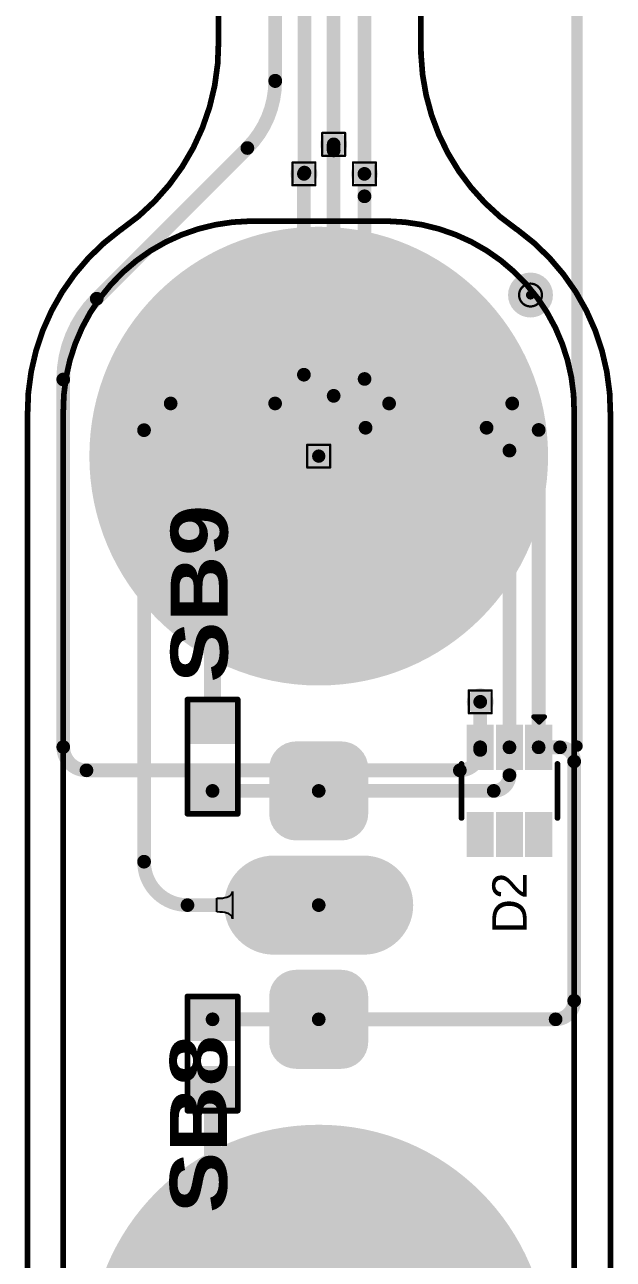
# Model space of a CAD drawing. Header units: inches. Extents: x -17 to 349, y -40 to 215.
# Drawn here: x 196.11 to 209.2, y 5.71 to 33.17 of the extents above; entities that cross this region are included whole.
import ezdxf

# ---------------------------------------------------------------- set-up
doc = ezdxf.new("R2010")
doc.units = ezdxf.units.IN
for name, color, linetype in [('Board Outline', 216, 'Continuous'), ('Bottom Layer', 5, 'Continuous'), ('Bottom Overlay', 54, 'Continuous'), ('Bottom Paste', 16, 'Continuous'), ('Bottom Solder', 6, 'Continuous'), ('Dimension', 6, 'Continuous'), ('Drill Drawing', 1, 'Continuous'), ('Pad Holes', 156, 'Continuous'), ('Top Layer', 1, 'Continuous'), ('Top Overlay', 2, 'Continuous'), ('Top Paste', 8, 'Continuous'), ('Top Solder', 216, 'Continuous'), ('Via Holes', 16, 'Continuous')]:
    doc.layers.add(name, color=color, linetype=linetype)
doc.styles.add('Arial', font='', dxfattribs={"height": 0.2})
doc.styles.add('Arial Black_Bold', font='', dxfattribs={"height": 0.2})
doc.styles.get('Arial').set_extended_font_data('Arial')
doc.styles.get('Arial Black_Bold').set_extended_font_data('Arial Black', bold=True)

# ---------------------------------------------------------------- blocks, each defined once
blk = doc.blocks.new('S______B______17')
at = {"layer": 'Top Layer'}
for points in [[(-1.143, -0.4445), (-1.143, 0.4445), (-0.381, 0.4445), (-0.381, -0.4445)], [(0.381, -0.4445), (0.381, 0.4445), (1.143, 0.4445), (1.143, -0.4445)]]:
    blk.add_hatch(color=1, dxfattribs=at).paths.add_polyline_path(points)
at = {"layer": 'Top Paste'}
for points in [[(-1.143, -0.4445), (-1.143, 0.4445), (-0.381, 0.4445), (-0.381, -0.4445)], [(0.381, -0.4445), (0.381, 0.4445), (1.143, 0.4445), (1.143, -0.4445)]]:
    blk.add_hatch(color=8, dxfattribs=at).paths.add_polyline_path(points)
at = {"layer": 'Top Solder'}
for points in [[(-1.2446, -0.5461), (-1.2446, 0.5461), (-0.2794, 0.5461), (-0.2794, -0.5461)], [(0.2794, -0.5461), (0.2794, 0.5461), (1.2446, 0.5461), (1.2446, -0.5461)]]:
    blk.add_hatch(color=216, dxfattribs=at).paths.add_polyline_path(points)
at = {"layer": 'Top Overlay'}
for points in [[(-1.27, -0.5588, 0.127, 0.127, 0), (-1.27, 0.5588, 0.127, 0.127, 0)], [(1.27, 0.5588, 0.127, 0.127, 0), (-1.27, 0.5588, 0.127, 0.127, 0)], [(1.27, -0.5588, 0.127, 0.127, 0), (1.27, 0.5588, 0.127, 0.127, 0)], [(1.27, -0.5588, 0.127, 0.127, 0), (-1.27, -0.5588, 0.127, 0.127, 0)]]:
    blk.add_lwpolyline(points, format="xyseb", dxfattribs=at)
for points in [[(-1.30175, 0.5588, 0.0635, 0.0635, 1), (-1.23825, 0.5588, 0.0635, 0.0635, 1)], [(-1.30175, 0.5588, 0.0635, 0.0635, 1), (-1.23825, 0.5588, 0.0635, 0.0635, 1)], [(1.23825, 0.5588, 0.0635, 0.0635, 1), (1.30175, 0.5588, 0.0635, 0.0635, 1)], [(1.23825, 0.5588, 0.0635, 0.0635, 1), (1.30175, 0.5588, 0.0635, 0.0635, 1)], [(-1.30175, -0.5588, 0.0635, 0.0635, 1), (-1.23825, -0.5588, 0.0635, 0.0635, 1)], [(-1.30175, -0.5588, 0.0635, 0.0635, 1), (-1.23825, -0.5588, 0.0635, 0.0635, 1)], [(1.23825, -0.5588, 0.0635, 0.0635, 1), (1.30175, -0.5588, 0.0635, 0.0635, 1)], [(1.23825, -0.5588, 0.0635, 0.0635, 1), (1.30175, -0.5588, 0.0635, 0.0635, 1)]]:
    blk.add_lwpolyline(points, format="xyseb", close=True, dxfattribs=at)
blk = doc.blocks.new('S______B______18')
at = {"layer": 'Top Layer'}
for points in [[(-1.143, -0.4445), (-1.143, 0.4445), (-0.381, 0.4445), (-0.381, -0.4445)], [(0.381, -0.4445), (0.381, 0.4445), (1.143, 0.4445), (1.143, -0.4445)]]:
    blk.add_hatch(color=1, dxfattribs=at).paths.add_polyline_path(points)
at = {"layer": 'Top Paste'}
for points in [[(-1.143, -0.4445), (-1.143, 0.4445), (-0.381, 0.4445), (-0.381, -0.4445)], [(0.381, -0.4445), (0.381, 0.4445), (1.143, 0.4445), (1.143, -0.4445)]]:
    blk.add_hatch(color=8, dxfattribs=at).paths.add_polyline_path(points)
at = {"layer": 'Top Solder'}
for points in [[(-1.2446, -0.5461), (-1.2446, 0.5461), (-0.2794, 0.5461), (-0.2794, -0.5461)], [(0.2794, -0.5461), (0.2794, 0.5461), (1.2446, 0.5461), (1.2446, -0.5461)]]:
    blk.add_hatch(color=216, dxfattribs=at).paths.add_polyline_path(points)
at = {"layer": 'Top Overlay'}
for points in [[(-1.27, 0.5588, 0.127, 0.127, 0), (-1.27, -0.5588, 0.127, 0.127, 0)], [(-1.27, 0.5588, 0.127, 0.127, 0), (1.27, 0.5588, 0.127, 0.127, 0)], [(1.27, 0.5588, 0.127, 0.127, 0), (1.27, -0.5588, 0.127, 0.127, 0)], [(-1.27, -0.5588, 0.127, 0.127, 0), (1.27, -0.5588, 0.127, 0.127, 0)]]:
    blk.add_lwpolyline(points, format="xyseb", dxfattribs=at)
for points in [[(-1.30175, 0.5588, 0.0635, 0.0635, 1), (-1.23825, 0.5588, 0.0635, 0.0635, 1)], [(-1.30175, 0.5588, 0.0635, 0.0635, 1), (-1.23825, 0.5588, 0.0635, 0.0635, 1)], [(1.23825, 0.5588, 0.0635, 0.0635, 1), (1.30175, 0.5588, 0.0635, 0.0635, 1)], [(1.23825, 0.5588, 0.0635, 0.0635, 1), (1.30175, 0.5588, 0.0635, 0.0635, 1)], [(-1.30175, -0.5588, 0.0635, 0.0635, 1), (-1.23825, -0.5588, 0.0635, 0.0635, 1)], [(-1.30175, -0.5588, 0.0635, 0.0635, 1), (-1.23825, -0.5588, 0.0635, 0.0635, 1)], [(1.23825, -0.5588, 0.0635, 0.0635, 1), (1.30175, -0.5588, 0.0635, 0.0635, 1)], [(1.23825, -0.5588, 0.0635, 0.0635, 1), (1.30175, -0.5588, 0.0635, 0.0635, 1)]]:
    blk.add_lwpolyline(points, format="xyseb", close=True, dxfattribs=at)
blk = doc.blocks.new('SOT_363_30')
at = {"layer": 'Top Layer'}
for points in [[(-0.57, 0.85), (-0.57, 0.45), (-1.37, 0.45), (-1.37, 0.85)], [(1.37, 0.85), (1.37, 0.45), (0.57, 0.45), (0.57, 0.85)], [(-0.57, 0.2), (-0.57, -0.2), (-1.37, -0.2), (-1.37, 0.2)], [(1.37, 0.2), (1.37, -0.2), (0.57, -0.2), (0.57, 0.2)], [(-0.57, -0.45), (-0.57, -0.85), (-1.37, -0.85), (-1.37, -0.45)], [(1.37, -0.45), (1.37, -0.85), (0.57, -0.85), (0.57, -0.45)]]:
    blk.add_hatch(color=1, dxfattribs=at).paths.add_polyline_path(points)
at = {"layer": 'Top Paste'}
for points in [[(-0.57, 0.85), (-0.57, 0.45), (-1.37, 0.45), (-1.37, 0.85)], [(1.37, 0.85), (1.37, 0.45), (0.57, 0.45), (0.57, 0.85)], [(-0.57, 0.2), (-0.57, -0.2), (-1.37, -0.2), (-1.37, 0.2)], [(1.37, 0.2), (1.37, -0.2), (0.57, -0.2), (0.57, 0.2)], [(-0.57, -0.45), (-0.57, -0.85), (-1.37, -0.85), (-1.37, -0.45)], [(1.37, -0.45), (1.37, -0.85), (0.57, -0.85), (0.57, -0.45)]]:
    blk.add_hatch(color=8, dxfattribs=at).paths.add_polyline_path(points)
at = {"layer": 'Top Solder'}
for points in [[(-0.468, 0.952), (-0.468, 0.348), (-1.472, 0.348), (-1.472, 0.952)], [(1.472, 0.952), (1.472, 0.348), (0.468, 0.348), (0.468, 0.952)], [(-0.468, 0.302), (-0.468, -0.302), (-1.472, -0.302), (-1.472, 0.302)], [(1.472, 0.302), (1.472, -0.302), (0.468, -0.302), (0.468, 0.302)], [(-0.468, -0.348), (-0.468, -0.952), (-1.472, -0.952), (-1.472, -0.348)], [(1.472, -0.348), (1.472, -0.952), (0.468, -0.952), (0.468, -0.348)]]:
    blk.add_hatch(color=216, dxfattribs=at).paths.add_polyline_path(points)
at = {"layer": 'Top Overlay'}
for points in [[(0.6, 1.067, 0.127, 0.127, 0), (-0.6, 1.067, 0.127, 0.127, 0)], [(-1.524, 0.66, 0.1, 0.1, 0), (-1.651, 0.787, 0.1, 0.1, 0)], [(-1.651, 0.533, 0.1, 0.1, 0), (-1.651, 0.787, 0.1, 0.1, 0)], [(-1.651, 0.533, 0.1, 0.1, 0), (-1.524, 0.66, 0.1, 0.1, 0)], [(-0.6, -1.067, 0.127, 0.127, 0), (0.6, -1.067, 0.127, 0.127, 0)]]:
    blk.add_lwpolyline(points, format="xyseb", dxfattribs=at)
for points in [[(-0.632, 1.067, 0.0635, 0.0635, 1), (-0.568, 1.067, 0.0635, 0.0635, 1)], [(0.568, 1.067, 0.0635, 0.0635, 1), (0.632, 1.067, 0.0635, 0.0635, 1)], [(-1.676, 0.787, 0.05, 0.05, 1), (-1.626, 0.787, 0.05, 0.05, 1)], [(-1.676, 0.787, 0.05, 0.05, 1), (-1.626, 0.787, 0.05, 0.05, 1)], [(-1.676, 0.533, 0.05, 0.05, 1), (-1.626, 0.533, 0.05, 0.05, 1)], [(-1.676, 0.533, 0.05, 0.05, 1), (-1.626, 0.533, 0.05, 0.05, 1)], [(-1.549, 0.66, 0.05, 0.05, 1), (-1.499, 0.66, 0.05, 0.05, 1)], [(-1.549, 0.66, 0.05, 0.05, 1), (-1.499, 0.66, 0.05, 0.05, 1)], [(-0.632, -1.067, 0.0635, 0.0635, 1), (-0.568, -1.067, 0.0635, 0.0635, 1)], [(0.568, -1.067, 0.0635, 0.0635, 1), (0.632, -1.067, 0.0635, 0.0635, 1)]]:
    blk.add_lwpolyline(points, format="xyseb", close=True, dxfattribs=at)
blk = doc.blocks.new('EMG_2_PAD_B_45')
at = {"layer": 'Bottom Layer'}
h = blk.add_hatch(color=5, dxfattribs=at)
edge = h.paths.add_edge_path()
edge.add_arc((0, 9.987), 5, 0, 360)
h = blk.add_hatch(color=5, dxfattribs=at)
edge = h.paths.add_edge_path()
edge.add_arc((0, -9.987), 5, 0, 360)
at = {"layer": 'Bottom Paste'}
h = blk.add_hatch(color=16, dxfattribs=at)
edge = h.paths.add_edge_path()
edge.add_arc((0, 9.987), 5, 0, 360)
h = blk.add_hatch(color=16, dxfattribs=at)
edge = h.paths.add_edge_path()
edge.add_arc((0, -9.987), 5, 0, 360)
at = {"layer": 'Bottom Solder'}
h = blk.add_hatch(color=6, dxfattribs=at)
edge = h.paths.add_edge_path()
edge.add_arc((0, 9.987), 5.102, 0, 360)
h = blk.add_hatch(color=6, dxfattribs=at)
edge = h.paths.add_edge_path()
edge.add_arc((0, -9.987), 5.102, 0, 360)
at = {"layer": 'Bottom Overlay'}
for points in [[(-5.683, 10.966, 0.127, 0.127, -0.414214), (-1.531, 15.213, 0.127, 0.127, 0)], [(-1.531, 15.213, 0.127, 0.127, 0), (1.531, 15.213, 0.127, 0.127, 0)], [(1.531, 15.213, 0.127, 0.127, -0.414214), (5.683, 10.966, 0.127, 0.127, 0)], [(-5.683, -10.966, 0.127, 0.127, 0), (-5.683, 10.966, 0.127, 0.127, 0)], [(5.683, -10.966, 0.127, 0.127, 0), (5.683, 10.966, 0.127, 0.127, 0)]]:
    blk.add_lwpolyline(points, format="xyseb", dxfattribs=at)
for points in [[(-1.562, 15.213, 0.0635, 0.0635, 1), (-1.499, 15.213, 0.0635, 0.0635, 1)], [(-1.562, 15.213, 0.0635, 0.0635, 1), (-1.499, 15.213, 0.0635, 0.0635, 1)], [(1.499, 15.213, 0.0635, 0.0635, 1), (1.562, 15.213, 0.0635, 0.0635, 1)], [(1.499, 15.213, 0.0635, 0.0635, 1), (1.562, 15.213, 0.0635, 0.0635, 1)], [(-5.715, 10.966, 0.0635, 0.0635, 1), (-5.652, 10.966, 0.0635, 0.0635, 1)], [(-5.715, 10.966, 0.0635, 0.0635, 1), (-5.652, 10.966, 0.0635, 0.0635, 1)], [(5.651, 10.966, 0.0635, 0.0635, 1), (5.715, 10.966, 0.0635, 0.0635, 1)], [(5.651, 10.966, 0.0635, 0.0635, 1), (5.715, 10.966, 0.0635, 0.0635, 1)]]:
    blk.add_lwpolyline(points, format="xyseb", close=True, dxfattribs=at)
blk = doc.blocks.new('T____P____SMD_3_P____56')
at = {"layer": 'Top Layer'}
h = blk.add_hatch(color=1, dxfattribs=at)
edge = h.paths.add_edge_path()
edge.add_arc((-0.5, 3.04), 0.5, 90, 180)
edge.add_line((-1, 3.04), (-1, 2.04))
edge.add_arc((-0.5, 2.04), 0.5, 180, 270)
edge.add_line((-0.5, 1.54), (0.5, 1.54))
edge.add_arc((0.5, 2.04), 0.5, 270, 360)
edge.add_line((1, 2.04), (1, 3.04))
edge.add_arc((0.5, 3.04), 0.5, 0, 90)
edge.add_line((0.5, 3.54), (-0.5, 3.54))
h = blk.add_hatch(color=1, dxfattribs=at)
edge = h.paths.add_edge_path()
edge.add_arc((-1, 0), 1, 90, 270)
edge.add_line((-1, -1), (1, -1))
edge.add_arc((1, 0), 1, 270, 450)
edge.add_line((1, 1), (-1, 1))
h = blk.add_hatch(color=1, dxfattribs=at)
edge = h.paths.add_edge_path()
edge.add_arc((-0.5, -2.04), 0.5, 90, 180)
edge.add_line((-1, -2.04), (-1, -3.04))
edge.add_arc((-0.5, -3.04), 0.5, 180, 270)
edge.add_line((-0.5, -3.54), (0.5, -3.54))
edge.add_arc((0.5, -3.04), 0.5, 270, 360)
edge.add_line((1, -3.04), (1, -2.04))
edge.add_arc((0.5, -2.04), 0.5, 0, 90)
edge.add_line((0.5, -1.54), (-0.5, -1.54))
at = {"layer": 'Top Paste'}
h = blk.add_hatch(color=8, dxfattribs=at)
edge = h.paths.add_edge_path()
edge.add_arc((-0.5, 3.04), 0.5, 90, 180)
edge.add_line((-1, 3.04), (-1, 2.04))
edge.add_arc((-0.5, 2.04), 0.5, 180, 270)
edge.add_line((-0.5, 1.54), (0.5, 1.54))
edge.add_arc((0.5, 2.04), 0.5, 270, 360)
edge.add_line((1, 2.04), (1, 3.04))
edge.add_arc((0.5, 3.04), 0.5, 0, 90)
edge.add_line((0.5, 3.54), (-0.5, 3.54))
h = blk.add_hatch(color=8, dxfattribs=at)
edge = h.paths.add_edge_path()
edge.add_arc((-1, 0), 1, 90, 270)
edge.add_line((-1, -1), (1, -1))
edge.add_arc((1, 0), 1, 270, 450)
edge.add_line((1, 1), (-1, 1))
h = blk.add_hatch(color=8, dxfattribs=at)
edge = h.paths.add_edge_path()
edge.add_arc((-0.5, -2.04), 0.5, 90, 180)
edge.add_line((-1, -2.04), (-1, -3.04))
edge.add_arc((-0.5, -3.04), 0.5, 180, 270)
edge.add_line((-0.5, -3.54), (0.5, -3.54))
edge.add_arc((0.5, -3.04), 0.5, 270, 360)
edge.add_line((1, -3.04), (1, -2.04))
edge.add_arc((0.5, -2.04), 0.5, 0, 90)
edge.add_line((0.5, -1.54), (-0.5, -1.54))
at = {"layer": 'Top Solder'}
h = blk.add_hatch(color=216, dxfattribs=at)
edge = h.paths.add_edge_path()
edge.add_arc((-0.5, 3.04), 0.602, 90, 180)
edge.add_line((-1.102, 3.04), (-1.102, 2.04))
edge.add_arc((-0.5, 2.04), 0.602, 180, 270)
edge.add_line((-0.5, 1.438), (0.5, 1.438))
edge.add_arc((0.5, 2.04), 0.602, 270, 360)
edge.add_line((1.102, 2.04), (1.102, 3.04))
edge.add_arc((0.5, 3.04), 0.602, 0, 90)
edge.add_line((0.5, 3.642), (-0.5, 3.642))
h = blk.add_hatch(color=216, dxfattribs=at)
edge = h.paths.add_edge_path()
edge.add_arc((-1, 0), 1.102, 90, 270)
edge.add_line((-1, -1.102), (1, -1.102))
edge.add_arc((1, 0), 1.102, 270, 450)
edge.add_line((1, 1.102), (-1, 1.102))
h = blk.add_hatch(color=216, dxfattribs=at)
edge = h.paths.add_edge_path()
edge.add_arc((-0.5, -2.04), 0.602, 90, 180)
edge.add_line((-1.102, -2.04), (-1.102, -3.04))
edge.add_arc((-0.5, -3.04), 0.602, 180, 270)
edge.add_line((-0.5, -3.642), (0.5, -3.642))
edge.add_arc((0.5, -3.04), 0.602, 270, 360)
edge.add_line((1.102, -3.04), (1.102, -2.04))
edge.add_arc((0.5, -2.04), 0.602, 0, 90)
edge.add_line((0.5, -1.438), (-0.5, -1.438))

msp = doc.modelspace()

# ---------------------------------------------------------------- hatches: boundary and pattern name
at = {"layer": 'Bottom Layer'}
h = msp.add_hatch(color=5, dxfattribs=at)
edge = h.paths.add_edge_path()
edge.add_arc((202.982, 30.51), 0.3, 0, 360)
h = msp.add_hatch(color=5, dxfattribs=at)
edge = h.paths.add_edge_path()
edge.add_arc((202.321, 29.854), 0.3, 0, 360)
h = msp.add_hatch(color=5, dxfattribs=at)
edge = h.paths.add_edge_path()
edge.add_arc((203.667, 29.854), 0.3, 0, 360)
h = msp.add_hatch(color=5, dxfattribs=at)
edge = h.paths.add_edge_path()
edge.add_arc((202.65, 23.576), 0.3, 0, 360)
h = msp.add_hatch(color=5, dxfattribs=at)
edge = h.paths.add_edge_path()
edge.add_arc((206.243, 18.111), 0.3, 0, 360)
at = {"layer": 'Bottom Solder'}
h = msp.add_hatch(color=6, dxfattribs=at)
edge = h.paths.add_edge_path()
edge.add_arc((207.361, 27.159), 0.102, 0, 360)
at = {"layer": 'Pad Holes'}
h = msp.add_hatch(color=7, dxfattribs=at)
edge = h.paths.add_edge_path()
edge.add_arc((207.361, 27.159), 0.5, 0, 360)
at = {"layer": 'Top Layer'}
h = msp.add_hatch(color=1, dxfattribs=at)
edge = h.paths.add_edge_path()
edge.add_arc((202.982, 30.51), 0.3, 0, 360)
h = msp.add_hatch(color=1, dxfattribs=at)
edge = h.paths.add_edge_path()
edge.add_arc((202.321, 29.854), 0.3, 0, 360)
h = msp.add_hatch(color=1, dxfattribs=at)
edge = h.paths.add_edge_path()
edge.add_arc((203.667, 29.854), 0.3, 0, 360)
h = msp.add_hatch(color=1, dxfattribs=at)
edge = h.paths.add_edge_path()
edge.add_arc((202.65, 23.576), 0.3, 0, 360)
h = msp.add_hatch(color=1, dxfattribs=at)
edge = h.paths.add_edge_path()
edge.add_arc((206.243, 18.111), 0.3, 0, 360)
at = {"layer": 'Top Solder'}
h = msp.add_hatch(color=216, dxfattribs=at)
edge = h.paths.add_edge_path()
edge.add_arc((207.361, 27.159), 0.102, 0, 360)
at = {"layer": 'Via Holes'}
h = msp.add_hatch(color=7, dxfattribs=at)
edge = h.paths.add_edge_path()
edge.add_arc((202.982, 30.51), 0.15, 0, 360)
h = msp.add_hatch(color=7, dxfattribs=at)
edge = h.paths.add_edge_path()
edge.add_arc((202.321, 29.854), 0.15, 0, 360)
h = msp.add_hatch(color=7, dxfattribs=at)
edge = h.paths.add_edge_path()
edge.add_arc((203.667, 29.854), 0.15, 0, 360)
h = msp.add_hatch(color=7, dxfattribs=at)
edge = h.paths.add_edge_path()
edge.add_arc((202.65, 23.576), 0.15, 0, 360)
h = msp.add_hatch(color=7, dxfattribs=at)
edge = h.paths.add_edge_path()
edge.add_arc((206.243, 18.111), 0.15, 0, 360)

# ---------------------------------------------------------------- linework, layer by layer
at = {"layer": 'Board Outline'}
for points in [[(200.395, 47.828, 0.127, 0.127, 0), (200.421, 32.792, 0.127, 0.127, 0)], [(204.865, 47.835, 0.127, 0.127, 0), (204.925, 32.519, 0.127, 0.127, 0)], [(200.421, 32.792, 0.127, 0.127, -0.250069), (198.252, 28.615, 0.127, 0.127, 0)], [(207.054, 28.619, 0.127, 0.127, -0.238933), (204.925, 32.519, 0.127, 0.127, 0)], [(196.173, 24.504, 0.127, 0.127, -0.244175), (198.251, 28.617, 0.127, 0.127, 0)], [(207.062, 28.617, 0.127, 0.127, -0.244175), (209.139, 24.504, 0.127, 0.127, 0)], [(196.173, 2.648, 0.127, 0.127, 0), (196.173, 24.504, 0.127, 0.127, 0)], [(209.139, 24.504, 0.127, 0.127, 0), (209.139, 2.648, 0.127, 0.127, 0)]]:
    msp.add_lwpolyline(points, format="xyseb", dxfattribs=at)
for points in [[(200.389, 32.792, 0.0635, 0.0635, 1), (200.453, 32.792, 0.0635, 0.0635, 1)], [(200.389, 32.792, 0.0635, 0.0635, 1), (200.453, 32.792, 0.0635, 0.0635, 1)], [(204.893, 32.519, 0.0635, 0.0635, 1), (204.956, 32.519, 0.0635, 0.0635, 1)], [(204.893, 32.519, 0.0635, 0.0635, 1), (204.956, 32.519, 0.0635, 0.0635, 1)], [(198.219, 28.617, 0.0635, 0.0635, 1), (198.283, 28.617, 0.0635, 0.0635, 1)], [(198.221, 28.615, 0.0635, 0.0635, 1), (198.284, 28.615, 0.0635, 0.0635, 1)], [(207.023, 28.619, 0.0635, 0.0635, 1), (207.086, 28.619, 0.0635, 0.0635, 1)], [(207.03, 28.617, 0.0635, 0.0635, 1), (207.093, 28.617, 0.0635, 0.0635, 1)], [(196.141, 24.504, 0.0635, 0.0635, 1), (196.205, 24.504, 0.0635, 0.0635, 1)], [(196.141, 24.504, 0.0635, 0.0635, 1), (196.205, 24.504, 0.0635, 0.0635, 1)], [(209.108, 24.504, 0.0635, 0.0635, 1), (209.171, 24.504, 0.0635, 0.0635, 1)], [(209.108, 24.504, 0.0635, 0.0635, 1), (209.171, 24.504, 0.0635, 0.0635, 1)]]:
    msp.add_lwpolyline(points, format="xyseb", close=True, dxfattribs=at)
at = {"layer": 'Bottom Layer'}
for points in [[(201.682, 31.926, 0.305, 0.305, 0), (201.682, 47.827, 0.305, 0.305, 0)], [(202.332, 29.882, 0.305, 0.305, 0), (202.332, 47.827, 0.305, 0.305, 0)], [(202.982, 30.51, 0.305, 0.305, 0), (202.982, 47.827, 0.305, 0.305, 0)], [(203.667, 29.854, 0.305, 0.305, 0), (203.667, 47.792, 0.305, 0.305, 0)], [(201.682, 31.918, 0.305, 0.305, -0.198144), (201.063, 30.429, 0.305, 0.305, 0)], [(201.682, 31.924, 0.305, 0.305, 0), (201.682, 31.926, 0.305, 0.305, 0)], [(201.682, 31.924, 0.305, 0.305, -0.000739), (201.682, 31.918, 0.305, 0.305, 0)], [(197.711, 27.077, 0.305, 0.305, 0), (201.063, 30.429, 0.305, 0.305, 0)], [(202.982, 30.376, 0.305, 0.305, 0), (202.982, 30.51, 0.305, 0.305, 0)], [(202.332, 29.882, 0.305, 0.305, -0.198912), (202.321, 29.854, 0.305, 0.305, 0)], [(196.967, 25.281, 0.305, 0.305, -0.198912), (197.711, 27.077, 0.305, 0.305, 0)], [(196.967, 17.105, 0.305, 0.305, 0), (196.967, 25.281, 0.305, 0.305, 0)], [(206.243, 17.041, 0.305, 0.305, 0), (206.243, 18.111, 0.305, 0.305, 0)], [(197.484, 16.587, 0.305, 0.305, -0.414214), (196.967, 17.105, 0.305, 0.305, 0)], [(206.243, 17.041, 0.305, 0.305, -0.414214), (205.789, 16.587, 0.305, 0.305, 0)], [(197.484, 16.587, 0.305, 0.305, 0), (205.789, 16.587, 0.305, 0.305, 0)]]:
    msp.add_lwpolyline(points, format="xyseb", dxfattribs=at)
for points in [[(201.606, 31.926, 0.152, 0.152, 1), (201.759, 31.926, 0.152, 0.152, 1)], [(201.606, 31.926, 0.152, 0.152, 1), (201.759, 31.926, 0.152, 0.152, 1)], [(201.606, 31.924, 0.152, 0.152, 1), (201.759, 31.924, 0.152, 0.152, 1)], [(201.606, 31.924, 0.152, 0.152, 1), (201.759, 31.924, 0.152, 0.152, 1)], [(201.606, 31.918, 0.152, 0.152, 1), (201.759, 31.918, 0.152, 0.152, 1)], [(201.606, 31.918, 0.152, 0.152, 1), (201.759, 31.918, 0.152, 0.152, 1)], [(200.987, 30.429, 0.152, 0.152, 1), (201.139, 30.429, 0.152, 0.152, 1)], [(200.987, 30.429, 0.152, 0.152, 1), (201.139, 30.429, 0.152, 0.152, 1)], [(202.906, 30.51, 0.152, 0.152, 1), (203.059, 30.51, 0.152, 0.152, 1)], [(202.906, 30.51, 0.152, 0.152, 1), (203.059, 30.51, 0.152, 0.152, 1)], [(202.906, 30.376, 0.152, 0.152, 1), (203.059, 30.376, 0.152, 0.152, 1)], [(202.244, 29.854, 0.152, 0.152, 1), (202.397, 29.854, 0.152, 0.152, 1)], [(202.256, 29.882, 0.152, 0.152, 1), (202.409, 29.882, 0.152, 0.152, 1)], [(202.256, 29.882, 0.152, 0.152, 1), (202.409, 29.882, 0.152, 0.152, 1)], [(203.591, 29.854, 0.152, 0.152, 1), (203.743, 29.854, 0.152, 0.152, 1)], [(197.635, 27.077, 0.152, 0.152, 1), (197.787, 27.077, 0.152, 0.152, 1)], [(197.635, 27.077, 0.152, 0.152, 1), (197.787, 27.077, 0.152, 0.152, 1)], [(196.891, 25.281, 0.152, 0.152, 1), (197.043, 25.281, 0.152, 0.152, 1)], [(196.891, 25.281, 0.152, 0.152, 1), (197.043, 25.281, 0.152, 0.152, 1)], [(206.166, 18.111, 0.152, 0.152, 1), (206.319, 18.111, 0.152, 0.152, 1)], [(196.891, 17.105, 0.152, 0.152, 1), (197.043, 17.105, 0.152, 0.152, 1)], [(196.891, 17.105, 0.152, 0.152, 1), (197.043, 17.105, 0.152, 0.152, 1)], [(206.166, 17.041, 0.152, 0.152, 1), (206.319, 17.041, 0.152, 0.152, 1)], [(206.166, 17.041, 0.152, 0.152, 1), (206.319, 17.041, 0.152, 0.152, 1)], [(197.408, 16.587, 0.152, 0.152, 1), (197.56, 16.587, 0.152, 0.152, 1)], [(197.408, 16.587, 0.152, 0.152, 1), (197.56, 16.587, 0.152, 0.152, 1)], [(205.713, 16.587, 0.152, 0.152, 1), (205.865, 16.587, 0.152, 0.152, 1)], [(205.713, 16.587, 0.152, 0.152, 1), (205.865, 16.587, 0.152, 0.152, 1)]]:
    msp.add_lwpolyline(points, format="xyseb", close=True, dxfattribs=at)
at = {"layer": 'Dimension'}
msp.add_lwpolyline([(208.396, 17.126, 0.254, 0.254, 0), (208.396, 192.482, 0.254, 0.254, 0)], format="xyseb", dxfattribs=at)
msp.add_lwpolyline([(208.332, 17.126, 0.127, 0.127, 1), (208.459, 17.126, 0.127, 0.127, 1)], format="xyseb", close=True, dxfattribs=at)
at = {"layer": 'Drill Drawing'}
for points in [[(202.728, 30.764, 0.0508, 0.0508, 0), (203.236, 30.764, 0.0508, 0.0508, 0)], [(202.728, 30.256, 0.0508, 0.0508, 0), (202.728, 30.764, 0.0508, 0.0508, 0)], [(203.236, 30.256, 0.0508, 0.0508, 0), (203.236, 30.764, 0.0508, 0.0508, 0)], [(202.728, 30.256, 0.0508, 0.0508, 0), (203.236, 30.256, 0.0508, 0.0508, 0)], [(202.067, 30.108, 0.0508, 0.0508, 0), (202.575, 30.108, 0.0508, 0.0508, 0)], [(202.067, 29.6, 0.0508, 0.0508, 0), (202.067, 30.108, 0.0508, 0.0508, 0)], [(202.575, 29.6, 0.0508, 0.0508, 0), (202.575, 30.108, 0.0508, 0.0508, 0)], [(203.413, 30.108, 0.0508, 0.0508, 0), (203.921, 30.108, 0.0508, 0.0508, 0)], [(203.413, 29.6, 0.0508, 0.0508, 0), (203.413, 30.108, 0.0508, 0.0508, 0)], [(203.921, 29.6, 0.0508, 0.0508, 0), (203.921, 30.108, 0.0508, 0.0508, 0)], [(202.067, 29.6, 0.0508, 0.0508, 0), (202.575, 29.6, 0.0508, 0.0508, 0)], [(203.413, 29.6, 0.0508, 0.0508, 0), (203.921, 29.6, 0.0508, 0.0508, 0)], [(202.396, 23.83, 0.0508, 0.0508, 0), (202.904, 23.83, 0.0508, 0.0508, 0)], [(202.396, 23.322, 0.0508, 0.0508, 0), (202.396, 23.83, 0.0508, 0.0508, 0)], [(202.904, 23.322, 0.0508, 0.0508, 0), (202.904, 23.83, 0.0508, 0.0508, 0)], [(202.396, 23.322, 0.0508, 0.0508, 0), (202.904, 23.322, 0.0508, 0.0508, 0)], [(205.989, 18.365, 0.0508, 0.0508, 0), (206.497, 18.365, 0.0508, 0.0508, 0)], [(205.989, 17.857, 0.0508, 0.0508, 0), (205.989, 18.365, 0.0508, 0.0508, 0)], [(206.497, 17.857, 0.0508, 0.0508, 0), (206.497, 18.365, 0.0508, 0.0508, 0)], [(205.989, 17.857, 0.0508, 0.0508, 0), (206.497, 17.857, 0.0508, 0.0508, 0)]]:
    msp.add_lwpolyline(points, format="xyseb", dxfattribs=at)
for points in [[(202.716, 30.764, 0.0254, 0.0254, 1), (202.741, 30.764, 0.0254, 0.0254, 1)], [(202.716, 30.764, 0.0254, 0.0254, 1), (202.741, 30.764, 0.0254, 0.0254, 1)], [(203.224, 30.764, 0.0254, 0.0254, 1), (203.249, 30.764, 0.0254, 0.0254, 1)], [(203.224, 30.764, 0.0254, 0.0254, 1), (203.249, 30.764, 0.0254, 0.0254, 1)], [(202.716, 30.256, 0.0254, 0.0254, 1), (202.741, 30.256, 0.0254, 0.0254, 1)], [(202.716, 30.256, 0.0254, 0.0254, 1), (202.741, 30.256, 0.0254, 0.0254, 1)], [(203.224, 30.256, 0.0254, 0.0254, 1), (203.249, 30.256, 0.0254, 0.0254, 1)], [(203.224, 30.256, 0.0254, 0.0254, 1), (203.249, 30.256, 0.0254, 0.0254, 1)], [(202.054, 30.108, 0.0254, 0.0254, 1), (202.079, 30.108, 0.0254, 0.0254, 1)], [(202.054, 30.108, 0.0254, 0.0254, 1), (202.079, 30.108, 0.0254, 0.0254, 1)], [(202.562, 30.108, 0.0254, 0.0254, 1), (202.587, 30.108, 0.0254, 0.0254, 1)], [(202.562, 30.108, 0.0254, 0.0254, 1), (202.587, 30.108, 0.0254, 0.0254, 1)], [(203.4, 30.108, 0.0254, 0.0254, 1), (203.426, 30.108, 0.0254, 0.0254, 1)], [(203.4, 30.108, 0.0254, 0.0254, 1), (203.426, 30.108, 0.0254, 0.0254, 1)], [(203.908, 30.108, 0.0254, 0.0254, 1), (203.934, 30.108, 0.0254, 0.0254, 1)], [(203.908, 30.108, 0.0254, 0.0254, 1), (203.934, 30.108, 0.0254, 0.0254, 1)], [(202.054, 29.6, 0.0254, 0.0254, 1), (202.079, 29.6, 0.0254, 0.0254, 1)], [(202.054, 29.6, 0.0254, 0.0254, 1), (202.079, 29.6, 0.0254, 0.0254, 1)], [(202.562, 29.6, 0.0254, 0.0254, 1), (202.587, 29.6, 0.0254, 0.0254, 1)], [(202.562, 29.6, 0.0254, 0.0254, 1), (202.587, 29.6, 0.0254, 0.0254, 1)], [(203.4, 29.6, 0.0254, 0.0254, 1), (203.426, 29.6, 0.0254, 0.0254, 1)], [(203.4, 29.6, 0.0254, 0.0254, 1), (203.426, 29.6, 0.0254, 0.0254, 1)], [(203.908, 29.6, 0.0254, 0.0254, 1), (203.934, 29.6, 0.0254, 0.0254, 1)], [(203.908, 29.6, 0.0254, 0.0254, 1), (203.934, 29.6, 0.0254, 0.0254, 1)], [(207.615, 27.159, 0.0508, 0.0508, 1), (207.107, 27.159, 0.0508, 0.0508, 1)], [(207.095, 27.159, 0.0254, 0.0254, 1), (207.12, 27.159, 0.0254, 0.0254, 1)], [(207.603, 27.159, 0.0254, 0.0254, 1), (207.628, 27.159, 0.0254, 0.0254, 1)], [(202.383, 23.83, 0.0254, 0.0254, 1), (202.409, 23.83, 0.0254, 0.0254, 1)], [(202.383, 23.83, 0.0254, 0.0254, 1), (202.409, 23.83, 0.0254, 0.0254, 1)], [(202.891, 23.83, 0.0254, 0.0254, 1), (202.917, 23.83, 0.0254, 0.0254, 1)], [(202.891, 23.83, 0.0254, 0.0254, 1), (202.917, 23.83, 0.0254, 0.0254, 1)], [(202.383, 23.322, 0.0254, 0.0254, 1), (202.409, 23.322, 0.0254, 0.0254, 1)], [(202.383, 23.322, 0.0254, 0.0254, 1), (202.409, 23.322, 0.0254, 0.0254, 1)], [(202.891, 23.322, 0.0254, 0.0254, 1), (202.917, 23.322, 0.0254, 0.0254, 1)], [(202.891, 23.322, 0.0254, 0.0254, 1), (202.917, 23.322, 0.0254, 0.0254, 1)], [(205.976, 18.365, 0.0254, 0.0254, 1), (206.001, 18.365, 0.0254, 0.0254, 1)], [(205.976, 18.365, 0.0254, 0.0254, 1), (206.001, 18.365, 0.0254, 0.0254, 1)], [(206.484, 18.365, 0.0254, 0.0254, 1), (206.509, 18.365, 0.0254, 0.0254, 1)], [(206.484, 18.365, 0.0254, 0.0254, 1), (206.509, 18.365, 0.0254, 0.0254, 1)], [(205.976, 17.857, 0.0254, 0.0254, 1), (206.001, 17.857, 0.0254, 0.0254, 1)], [(205.976, 17.857, 0.0254, 0.0254, 1), (206.001, 17.857, 0.0254, 0.0254, 1)], [(206.484, 17.857, 0.0254, 0.0254, 1), (206.509, 17.857, 0.0254, 0.0254, 1)], [(206.484, 17.857, 0.0254, 0.0254, 1), (206.509, 17.857, 0.0254, 0.0254, 1)]]:
    msp.add_lwpolyline(points, format="xyseb", close=True, dxfattribs=at)
at = {"layer": 'Top Layer'}
for p, q in [((200.384, 13.741), (200.449, 13.743)), ((200.384, 13.437), (200.384, 13.741)), ((200.449, 13.743), (200.508, 13.747)), ((200.508, 13.747), (200.56, 13.755)), ((200.56, 13.755), (200.605, 13.766)), ((200.605, 13.766), (200.643, 13.779)), ((200.643, 13.779), (200.674, 13.796)), ((200.674, 13.796), (200.698, 13.816)), ((200.698, 13.816), (200.715, 13.838)), ((200.715, 13.838), (200.726, 13.864)), ((200.726, 13.864), (200.729, 13.893)), ((200.729, 13.893), (200.729, 13.285)), ((200.449, 13.435), (200.384, 13.437)), ((200.508, 13.43), (200.449, 13.435)), ((200.56, 13.423), (200.508, 13.43)), ((200.605, 13.412), (200.56, 13.423)), ((200.643, 13.399), (200.605, 13.412)), ((200.674, 13.382), (200.643, 13.399)), ((200.698, 13.362), (200.674, 13.382)), ((200.715, 13.34), (200.698, 13.362)), ((200.726, 13.314), (200.715, 13.34)), ((200.729, 13.285), (200.726, 13.314))]:
    msp.add_line(p, q, dxfattribs=at)
for points in [[(202.982, 24.917, 0.305, 0.305, 0), (202.982, 30.51, 0.305, 0.305, 0)], [(202.321, 25.387, 0.305, 0.305, 0), (202.321, 29.854, 0.305, 0.305, 0)], [(203.667, 29.355, 0.305, 0.305, 0), (203.667, 29.854, 0.305, 0.305, 0)], [(203.667, 29.355, 0.305, 0.305, 0), (203.67, 29.355, 0.305, 0.305, 0)], [(203.67, 25.292, 0.305, 0.305, 0), (203.67, 29.355, 0.305, 0.305, 0)], [(202.321, 25.387, 0.305, 0.305, -0.414214), (201.68, 24.747, 0.305, 0.305, 0)], [(204.216, 24.747, 0.305, 0.305, -0.414214), (203.67, 25.292, 0.305, 0.305, 0)], [(203.692, 24.207, 0.305, 0.305, -0.414214), (202.982, 24.917, 0.305, 0.305, 0)], [(198.765, 24.153, 0.305, 0.305, -0.415072), (199.357, 24.747, 0.305, 0.305, 0)], [(199.357, 24.747, 0.305, 0.305, 0), (201.68, 24.747, 0.305, 0.305, 0)], [(204.216, 24.747, 0.305, 0.305, 0), (206.955, 24.747, 0.305, 0.305, 0)], [(206.955, 24.747, 0.305, 0.305, -0.414214), (207.543, 24.158, 0.305, 0.305, 0)], [(198.765, 14.555, 0.305, 0.305, 0), (198.765, 24.153, 0.305, 0.305, 0)], [(203.692, 24.207, 0.305, 0.305, 0), (206.385, 24.207, 0.305, 0.305, 0)], [(206.385, 24.207, 0.305, 0.305, -0.414214), (206.893, 23.699, 0.305, 0.305, 0)], [(207.543, 17.099, 0.305, 0.305, 0), (207.543, 24.158, 0.305, 0.305, 0)], [(200.289, 22.988, 0.381, 0.381, -0.414214), (200.876, 23.576, 0.381, 0.381, 0)], [(200.876, 23.576, 0.381, 0.381, 0), (202.65, 23.576, 0.381, 0.381, 0)], [(206.893, 17.099, 0.305, 0.305, 0), (206.893, 23.699, 0.305, 0.305, 0)], [(200.289, 17.653, 0.381, 0.381, 0), (200.289, 22.988, 0.381, 0.381, 0)], [(206.243, 17.099, 0.305, 0.305, 0), (206.243, 18.111, 0.305, 0.305, 0)], [(206.893, 16.478, 0.305, 0.305, 0), (206.893, 17.099, 0.305, 0.305, 0)], [(207.543, 17.099, 0.305, 0.305, 0), (208.018, 17.099, 0.305, 0.305, 0)], [(208.018, 17.099, 0.305, 0.305, -0.414214), (208.333, 16.784, 0.305, 0.305, 0)], [(208.333, 11.462, 0.305, 0.305, 0), (208.333, 16.784, 0.305, 0.305, 0)], [(206.893, 16.478, 0.305, 0.305, -0.414214), (206.543, 16.129, 0.305, 0.305, 0)], [(200.289, 16.129, 0.305, 0.305, 0), (202.65, 16.129, 0.305, 0.305, 0)], [(202.65, 16.129, 0.305, 0.305, 0), (206.543, 16.129, 0.305, 0.305, 0)], [(199.731, 13.589, 0.305, 0.305, -0.414214), (198.765, 14.555, 0.305, 0.305, 0)], [(199.731, 13.589, 0.305, 0.305, 0), (202.65, 13.589, 0.305, 0.305, 0)], [(208.333, 11.462, 0.305, 0.305, -0.414214), (207.92, 11.049, 0.305, 0.305, 0)], [(200.289, 11.049, 0.305, 0.305, 0), (202.65, 11.049, 0.305, 0.305, 0)], [(202.65, 11.049, 0.305, 0.305, 0), (207.92, 11.049, 0.305, 0.305, 0)], [(200.289, 4.095, 0.381, 0.381, 0), (200.289, 9.525, 0.381, 0.381, 0)]]:
    msp.add_lwpolyline(points, format="xyseb", dxfattribs=at)
for points in [[(202.906, 30.51, 0.152, 0.152, 1), (203.059, 30.51, 0.152, 0.152, 1)], [(202.244, 29.854, 0.152, 0.152, 1), (202.397, 29.854, 0.152, 0.152, 1)], [(203.591, 29.854, 0.152, 0.152, 1), (203.743, 29.854, 0.152, 0.152, 1)], [(203.591, 29.355, 0.152, 0.152, 1), (203.743, 29.355, 0.152, 0.152, 1)], [(203.591, 29.355, 0.152, 0.152, 1), (203.743, 29.355, 0.152, 0.152, 1)], [(203.594, 29.355, 0.152, 0.152, 1), (203.746, 29.355, 0.152, 0.152, 1)], [(203.594, 29.355, 0.152, 0.152, 1), (203.746, 29.355, 0.152, 0.152, 1)], [(202.244, 25.387, 0.152, 0.152, 1), (202.397, 25.387, 0.152, 0.152, 1)], [(202.244, 25.387, 0.152, 0.152, 1), (202.397, 25.387, 0.152, 0.152, 1)], [(203.594, 25.292, 0.152, 0.152, 1), (203.746, 25.292, 0.152, 0.152, 1)], [(203.594, 25.292, 0.152, 0.152, 1), (203.746, 25.292, 0.152, 0.152, 1)], [(202.906, 24.917, 0.152, 0.152, 1), (203.059, 24.917, 0.152, 0.152, 1)], [(202.906, 24.917, 0.152, 0.152, 1), (203.059, 24.917, 0.152, 0.152, 1)], [(199.281, 24.747, 0.152, 0.152, 1), (199.433, 24.747, 0.152, 0.152, 1)], [(199.281, 24.747, 0.152, 0.152, 1), (199.433, 24.747, 0.152, 0.152, 1)], [(201.604, 24.747, 0.152, 0.152, 1), (201.756, 24.747, 0.152, 0.152, 1)], [(201.604, 24.747, 0.152, 0.152, 1), (201.756, 24.747, 0.152, 0.152, 1)], [(204.139, 24.747, 0.152, 0.152, 1), (204.292, 24.747, 0.152, 0.152, 1)], [(204.139, 24.747, 0.152, 0.152, 1), (204.292, 24.747, 0.152, 0.152, 1)], [(206.878, 24.747, 0.152, 0.152, 1), (207.031, 24.747, 0.152, 0.152, 1)], [(206.878, 24.747, 0.152, 0.152, 1), (207.031, 24.747, 0.152, 0.152, 1)], [(198.688, 24.153, 0.152, 0.152, 1), (198.841, 24.153, 0.152, 0.152, 1)], [(198.688, 24.153, 0.152, 0.152, 1), (198.841, 24.153, 0.152, 0.152, 1)], [(203.616, 24.207, 0.152, 0.152, 1), (203.769, 24.207, 0.152, 0.152, 1)], [(203.616, 24.207, 0.152, 0.152, 1), (203.769, 24.207, 0.152, 0.152, 1)], [(206.308, 24.207, 0.152, 0.152, 1), (206.461, 24.207, 0.152, 0.152, 1)], [(206.308, 24.207, 0.152, 0.152, 1), (206.461, 24.207, 0.152, 0.152, 1)], [(207.466, 24.158, 0.152, 0.152, 1), (207.619, 24.158, 0.152, 0.152, 1)], [(207.466, 24.158, 0.152, 0.152, 1), (207.619, 24.158, 0.152, 0.152, 1)], [(200.781, 23.576, 0.191, 0.191, 1), (200.972, 23.576, 0.191, 0.191, 1)], [(200.781, 23.576, 0.191, 0.191, 1), (200.972, 23.576, 0.191, 0.191, 1)], [(202.555, 23.576, 0.191, 0.191, 1), (202.745, 23.576, 0.191, 0.191, 1)], [(206.816, 23.699, 0.152, 0.152, 1), (206.969, 23.699, 0.152, 0.152, 1)], [(206.816, 23.699, 0.152, 0.152, 1), (206.969, 23.699, 0.152, 0.152, 1)], [(200.193, 22.988, 0.191, 0.191, 1), (200.384, 22.988, 0.191, 0.191, 1)], [(200.193, 22.988, 0.191, 0.191, 1), (200.384, 22.988, 0.191, 0.191, 1)], [(206.166, 18.111, 0.152, 0.152, 1), (206.319, 18.111, 0.152, 0.152, 1)], [(200.193, 17.653, 0.191, 0.191, 1), (200.384, 17.653, 0.191, 0.191, 1)], [(206.166, 17.099, 0.152, 0.152, 1), (206.319, 17.099, 0.152, 0.152, 1)], [(206.816, 17.099, 0.152, 0.152, 1), (206.969, 17.099, 0.152, 0.152, 1)], [(206.816, 17.099, 0.152, 0.152, 1), (206.969, 17.099, 0.152, 0.152, 1)], [(207.466, 17.099, 0.152, 0.152, 1), (207.619, 17.099, 0.152, 0.152, 1)], [(207.466, 17.099, 0.152, 0.152, 1), (207.619, 17.099, 0.152, 0.152, 1)], [(207.942, 17.099, 0.152, 0.152, 1), (208.094, 17.099, 0.152, 0.152, 1)], [(207.942, 17.099, 0.152, 0.152, 1), (208.094, 17.099, 0.152, 0.152, 1)], [(208.257, 16.784, 0.152, 0.152, 1), (208.409, 16.784, 0.152, 0.152, 1)], [(208.257, 16.784, 0.152, 0.152, 1), (208.409, 16.784, 0.152, 0.152, 1)], [(206.816, 16.478, 0.152, 0.152, 1), (206.969, 16.478, 0.152, 0.152, 1)], [(206.816, 16.478, 0.152, 0.152, 1), (206.969, 16.478, 0.152, 0.152, 1)], [(200.212, 16.129, 0.152, 0.152, 1), (200.365, 16.129, 0.152, 0.152, 1)], [(202.574, 16.129, 0.152, 0.152, 1), (202.726, 16.129, 0.152, 0.152, 1)], [(202.574, 16.129, 0.152, 0.152, 1), (202.726, 16.129, 0.152, 0.152, 1)], [(206.467, 16.129, 0.152, 0.152, 1), (206.62, 16.129, 0.152, 0.152, 1)], [(206.467, 16.129, 0.152, 0.152, 1), (206.62, 16.129, 0.152, 0.152, 1)], [(198.688, 14.555, 0.152, 0.152, 1), (198.841, 14.555, 0.152, 0.152, 1)], [(198.688, 14.555, 0.152, 0.152, 1), (198.841, 14.555, 0.152, 0.152, 1)], [(199.655, 13.589, 0.152, 0.152, 1), (199.807, 13.589, 0.152, 0.152, 1)], [(199.655, 13.589, 0.152, 0.152, 1), (199.807, 13.589, 0.152, 0.152, 1)], [(202.574, 13.589, 0.152, 0.152, 1), (202.726, 13.589, 0.152, 0.152, 1)], [(208.257, 11.462, 0.152, 0.152, 1), (208.409, 11.462, 0.152, 0.152, 1)], [(208.257, 11.462, 0.152, 0.152, 1), (208.409, 11.462, 0.152, 0.152, 1)], [(200.212, 11.049, 0.152, 0.152, 1), (200.365, 11.049, 0.152, 0.152, 1)], [(202.574, 11.049, 0.152, 0.152, 1), (202.726, 11.049, 0.152, 0.152, 1)], [(202.574, 11.049, 0.152, 0.152, 1), (202.726, 11.049, 0.152, 0.152, 1)], [(207.844, 11.049, 0.152, 0.152, 1), (207.996, 11.049, 0.152, 0.152, 1)], [(207.844, 11.049, 0.152, 0.152, 1), (207.996, 11.049, 0.152, 0.152, 1)], [(200.193, 9.525, 0.191, 0.191, 1), (200.384, 9.525, 0.191, 0.191, 1)]]:
    msp.add_lwpolyline(points, format="xyseb", close=True, dxfattribs=at)

# ---------------------------------------------------------------- block references
msp.add_blockref('EMG_2_PAD_B_45', (202.65, 13.589))
for name, p, rotation in [('S______B______17', (200.289, 16.891), 270), ('SOT_363_30', (206.893, 16.129), 270), ('T____P____SMD_3_P____56', (202.65, 13.589), 180), ('S______B______18', (200.289, 10.287), 90)]:
    msp.add_blockref(name, p, dxfattribs=dict(rotation=rotation))

# ---------------------------------------------------------------- texts
at = {"layer": 'Top Overlay'}
for s, height, style, p in [('SB9', 1.27, 'Arial Black_Bold', (200.626, 18.538)), ('D2', 0.762, 'Arial', (207.274, 12.954)), ('SB8', 1.27, 'Arial Black_Bold', (200.61, 6.742))]:
    msp.add_text(s, height=height, rotation=90, dxfattribs=dict(at, style=style)).set_placement(p)

doc.saveas('drawing.dxf')
